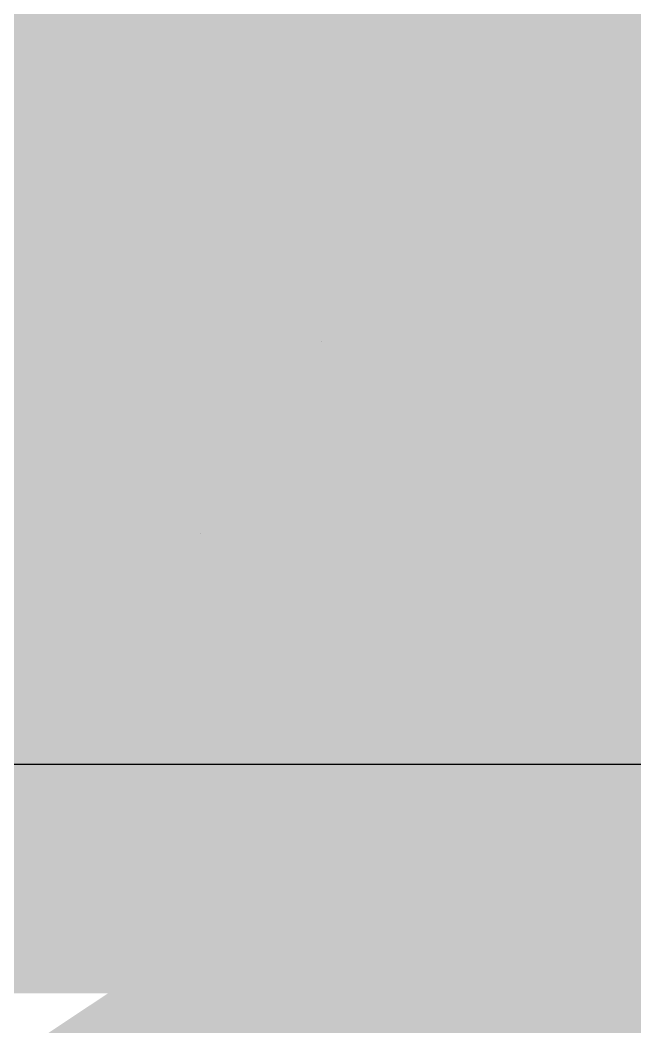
# Model space of a CAD drawing. Extents: x -0.42 to 4.47, y 1.12 to 4.63.
# Drawn here: x 3.3318 to 3.4505, y 1.7046 to 1.8993 of the extents above; entities that cross this region are included whole.
import ezdxf

# ---------------------------------------------------------------- set-up
doc = ezdxf.new("R2010")
doc.units = 0
doc.layers.get('0').update_dxf_attribs({"linetype": 'CONTINUOUS'})

msp = doc.modelspace()

# ---------------------------------------------------------------- linework, layer by layer
at = {"color": 7}
for points, const_width in [([(3.67289, 2.85345), (3.67289, 2.41864)], 1.415), ([(2.89954, 2.75407), (2.89954, 2.51802)], 1.415), ([(2.89954, 2.51802), (2.89944, 2.51542), (2.89917, 2.51284), (2.89872, 2.51027), (2.89809, 2.50775), (2.89729, 2.50528), (2.89631, 2.50286), (2.89517, 2.50053), (2.89387, 2.49827), (2.89242, 2.49612), (2.89082, 2.49407), (2.88907, 2.49213), (2.8872, 2.49033), (2.88521, 2.48865), (2.88311, 2.48713), (2.8809, 2.48575), (2.8786, 2.48453), (2.87623, 2.48347), (2.87378, 2.48258), (2.87128, 2.48186), (2.86874, 2.48132), (2.86616, 2.48096), (2.86227, 2.48075)], 1.415), ([(2.30943, 2.48075), (2.86227, 2.48075)], 1.415), ([(1.37457, 2.44348), (3.67289, 2.44348)], 1.415), ([(3.54865, 2.44348), (3.54865, 2.41864)], 1.415), ([(1.37457, 2.41864), (3.67289, 2.41864)], 1.415), ([(3.33578, 1.88191), (3.33578, 1.89775), (3.33753, 1.89775), (3.33753, 1.88191), (3.33578, 1.88191)], 0.00000000621), ([(3.41004, 1.88191), (3.41004, 1.88336), (3.40716, 1.88165), (3.40489, 1.88241), (3.40328, 1.88452), (3.40271, 1.88764), (3.40323, 1.89075), (3.40477, 1.8929), (3.40708, 1.89365), (3.40874, 1.89321), (3.40993, 1.89207), (3.40993, 1.89775), (3.41167, 1.89775), (3.41167, 1.88191), (3.41004, 1.88191)], 0.00000000621), ([(3.43546, 1.89551), (3.43546, 1.89775), (3.43721, 1.89775), (3.43721, 1.89551), (3.43546, 1.89551)], 0.00000000621), ([(3.44439, 1.89784), (3.44669, 1.89784), (3.44455, 1.89481), (3.4431, 1.89481), (3.44439, 1.89784)], 0.00000000621), ([(3.34698, 1.88333), (3.34511, 1.88203), (3.34318, 1.88165), (3.34056, 1.88258), (3.33965, 1.88494), (3.34, 1.88648), (3.3409, 1.88759), (3.34216, 1.88823), (3.34371, 1.88852), (3.34684, 1.88919), (3.34635, 1.89138), (3.34436, 1.89204), (3.34253, 1.89155), (3.34166, 1.88985), (3.33995, 1.89011), (3.34072, 1.89208), (3.34227, 1.89324), (3.34461, 1.89365), (3.34676, 1.8933), (3.34797, 1.89243), (3.34852, 1.89111), (3.34861, 1.88931), (3.34861, 1.88672), (3.34872, 1.88329), (3.34916, 1.88191), (3.34733, 1.88191), (3.34698, 1.88333)], 0.00000000621), ([(3.35683, 1.88191), (3.35683, 1.89339), (3.35841, 1.89339), (3.35841, 1.89165), (3.35952, 1.89326), (3.36064, 1.89365), (3.36244, 1.89302), (3.36184, 1.89121), (3.36056, 1.89164), (3.35953, 1.89125), (3.35887, 1.89019), (3.35858, 1.88792), (3.35858, 1.88191), (3.35683, 1.88191)], 0.00000000621), ([(3.37055, 1.88561), (3.37236, 1.88536), (3.37078, 1.88262), (3.36782, 1.88165), (3.36423, 1.8832), (3.3629, 1.88755), (3.36424, 1.89205), (3.36772, 1.89365), (3.37111, 1.89208), (3.37242, 1.88767), (3.36471, 1.88715), (3.36567, 1.88426), (3.36783, 1.88325), (3.36947, 1.88381), (3.37055, 1.88561)], 0.00000000621), ([(3.37456, 1.87751), (3.37456, 1.89339), (3.37615, 1.89339), (3.37615, 1.89189), (3.37743, 1.89321), (3.37915, 1.89365), (3.38148, 1.89289), (3.38301, 1.89075), (3.38353, 1.88773), (3.38296, 1.88456), (3.3813, 1.8824), (3.37902, 1.88165), (3.37745, 1.88206), (3.37631, 1.8831), (3.37631, 1.87751), (3.37456, 1.87751)], 0.00000000621), ([(3.38562, 1.88191), (3.38562, 1.89339), (3.38719, 1.89339), (3.38719, 1.89165), (3.38831, 1.89326), (3.38943, 1.89365), (3.39123, 1.89302), (3.39062, 1.89121), (3.38934, 1.89164), (3.38831, 1.89125), (3.38766, 1.89019), (3.38737, 1.88792), (3.38737, 1.88191), (3.38562, 1.88191)], 0.00000000621), ([(3.39162, 1.88765), (3.39321, 1.89237), (3.39646, 1.89365), (3.39994, 1.89209), (3.40129, 1.88781), (3.40069, 1.88433), (3.39895, 1.88235), (3.39646, 1.88165), (3.39295, 1.8832), (3.39162, 1.88765)], 0.00000000621), ([(3.42119, 1.88191), (3.42119, 1.8836), (3.41791, 1.88165), (3.4162, 1.88204), (3.41503, 1.88302), (3.41449, 1.88446), (3.41438, 1.88628), (3.41438, 1.89339), (3.41613, 1.89339), (3.41613, 1.88702), (3.41624, 1.88497), (3.41694, 1.88376), (3.41826, 1.88333), (3.41974, 1.88378), (3.42072, 1.885), (3.421, 1.88724), (3.421, 1.89339), (3.42275, 1.89339), (3.42275, 1.88191), (3.42119, 1.88191)], 0.00000000621), ([(3.43223, 1.88611), (3.43396, 1.88587), (3.43251, 1.88277), (3.42966, 1.88165), (3.42625, 1.88319), (3.42496, 1.88761), (3.42552, 1.89086), (3.4272, 1.89295), (3.42967, 1.89365), (3.43242, 1.8927), (3.43379, 1.89001), (3.43209, 1.88972), (3.43123, 1.89146), (3.42974, 1.89205), (3.42759, 1.89099), (3.42676, 1.88766), (3.42756, 1.8843), (3.42964, 1.88325), (3.43136, 1.88395), (3.43223, 1.88611)], 0.00000000621), ([(3.43546, 1.89339), (3.43721, 1.89339), (3.43721, 1.88191), (3.43546, 1.88191), (3.43546, 1.89339)], 0.00000000621), ([(3.43923, 1.88765), (3.44082, 1.89237), (3.44407, 1.89365), (3.44755, 1.89209), (3.4489, 1.88781), (3.4483, 1.88433), (3.44656, 1.88235), (3.44407, 1.88165), (3.44056, 1.8832), (3.43923, 1.88765)], 0.00000000621), ([(3.37057, 1.88875), (3.36991, 1.89092), (3.36774, 1.89205), (3.36572, 1.89115), (3.36481, 1.88875), (3.37057, 1.88875)], 0.00000000621), ([(3.37615, 1.88758), (3.37695, 1.88431), (3.37891, 1.88325), (3.38091, 1.88435), (3.38174, 1.88775), (3.38092, 1.89103), (3.37898, 1.89212), (3.37701, 1.89096), (3.37615, 1.88758)], 0.00000000621), ([(3.39342, 1.88765), (3.39428, 1.88435), (3.39646, 1.88325), (3.39863, 1.88435), (3.39949, 1.88771), (3.39862, 1.89094), (3.39646, 1.89204), (3.39428, 1.89094), (3.39342, 1.88765)], 0.00000000621), ([(3.40451, 1.88764), (3.40535, 1.88434), (3.40732, 1.88325), (3.40927, 1.88429), (3.41007, 1.88748), (3.40926, 1.89093), (3.40724, 1.89204), (3.40529, 1.89098), (3.40451, 1.88764)], 0.00000000621), ([(3.44103, 1.88765), (3.44189, 1.88435), (3.44407, 1.88325), (3.44624, 1.88435), (3.4471, 1.88771), (3.44623, 1.89094), (3.44407, 1.89204), (3.44189, 1.89094), (3.44103, 1.88765)], 0.00000000621), ([(3.34684, 1.88767), (3.34398, 1.88694), (3.34245, 1.88655), (3.34176, 1.88591), (3.34152, 1.88499), (3.34205, 1.88369), (3.3436, 1.88318), (3.3454, 1.88367), (3.34655, 1.88501), (3.34684, 1.88696), (3.34684, 1.88767)], 0.00000000621), ([(3.34186, 1.86036), (3.34211, 1.85864), (3.34079, 1.85847), (3.33931, 1.8588), (3.33857, 1.85968), (3.33836, 1.86198), (3.33836, 1.86858), (3.33707, 1.86858), (3.33707, 1.87009), (3.33836, 1.87009), (3.33836, 1.87293), (3.3401, 1.8741), (3.3401, 1.87009), (3.34186, 1.87009), (3.34186, 1.86858), (3.3401, 1.86858), (3.3401, 1.86187), (3.34019, 1.8608), (3.34109, 1.86028), (3.34186, 1.86036)], 0.00000000621), ([(3.35064, 1.86231), (3.35245, 1.86206), (3.35086, 1.85933), (3.34791, 1.85836), (3.34431, 1.85991), (3.34299, 1.86426), (3.34433, 1.86875), (3.34781, 1.87035), (3.35119, 1.86878), (3.35251, 1.86438), (3.34479, 1.86386), (3.34576, 1.86096), (3.34792, 1.85996), (3.34956, 1.86052), (3.35064, 1.86231)], 0.00000000621), ([(3.35463, 1.85862), (3.35463, 1.87009), (3.3562, 1.87009), (3.3562, 1.86835), (3.35731, 1.86996), (3.35844, 1.87035), (3.36024, 1.86972), (3.35963, 1.86792), (3.35835, 1.86834), (3.35732, 1.86796), (3.35667, 1.86689), (3.35638, 1.86462), (3.35638, 1.85862), (3.35463, 1.85862)], 0.00000000621), ([(3.36802, 1.86282), (3.36974, 1.86257), (3.36829, 1.85948), (3.36544, 1.85836), (3.36203, 1.8599), (3.36074, 1.86431), (3.3613, 1.86756), (3.36298, 1.86965), (3.36545, 1.87035), (3.3682, 1.86941), (3.36957, 1.86672), (3.36787, 1.86643), (3.36701, 1.86817), (3.36552, 1.86875), (3.36337, 1.8677), (3.36254, 1.86437), (3.36334, 1.86101), (3.36542, 1.85996), (3.36714, 1.86066), (3.36802, 1.86282)], 0.00000000621), ([(3.3783, 1.86231), (3.38011, 1.86206), (3.37853, 1.85933), (3.37557, 1.85836), (3.37198, 1.85991), (3.37065, 1.86426), (3.37199, 1.86875), (3.37547, 1.87035), (3.37886, 1.86878), (3.38017, 1.86438), (3.37246, 1.86386), (3.37342, 1.86096), (3.37558, 1.85996), (3.37722, 1.86052), (3.3783, 1.86231)], 0.00000000621), ([(3.38229, 1.85862), (3.38229, 1.87009), (3.38387, 1.87009), (3.38387, 1.86835), (3.38498, 1.86996), (3.3861, 1.87035), (3.3879, 1.86972), (3.3873, 1.86792), (3.38602, 1.86834), (3.38498, 1.86796), (3.38433, 1.86689), (3.38404, 1.86462), (3.38404, 1.85862), (3.38229, 1.85862)], 0.00000000621), ([(3.39568, 1.86003), (3.39381, 1.85874), (3.39188, 1.85836), (3.38926, 1.85928), (3.38835, 1.86164), (3.38869, 1.86318), (3.3896, 1.8643), (3.39086, 1.86494), (3.39241, 1.86523), (3.39554, 1.8659), (3.39505, 1.86808), (3.39306, 1.86874), (3.39123, 1.86826), (3.39036, 1.86656), (3.38865, 1.86682), (3.38942, 1.86879), (3.39096, 1.86995), (3.39331, 1.87035), (3.39546, 1.87001), (3.39667, 1.86914), (3.39722, 1.86781), (3.39731, 1.86602), (3.39731, 1.86343), (3.39742, 1.86), (3.39786, 1.85862), (3.39603, 1.85862), (3.39568, 1.86003)], 0.00000000621), ([(3.39932, 1.86204), (3.40105, 1.86235), (3.40186, 1.86057), (3.40372, 1.85996), (3.40551, 1.8605), (3.4061, 1.86178), (3.40558, 1.86282), (3.40379, 1.86348), (3.40112, 1.86441), (3.39999, 1.86551), (3.39961, 1.86705), (3.39993, 1.86847), (3.40079, 1.86955), (3.4019, 1.87012), (3.40341, 1.87035), (3.40555, 1.86996), (3.4069, 1.86891), (3.40751, 1.86713), (3.40579, 1.86687), (3.40512, 1.86826), (3.40354, 1.86875), (3.40182, 1.86831), (3.4013, 1.86727), (3.40152, 1.86659), (3.40219, 1.86607), (3.40373, 1.86558), (3.40632, 1.86467), (3.40748, 1.86365), (3.40789, 1.86199), (3.40738, 1.86016), (3.40591, 1.85883), (3.40373, 1.85836), (3.40066, 1.85929), (3.39932, 1.86204)], 0.00000000621), ([(3.35066, 1.86546), (3.35, 1.86763), (3.34783, 1.86875), (3.3458, 1.86786), (3.34489, 1.86546), (3.35066, 1.86546)], 0.00000000621), ([(3.37832, 1.86546), (3.37766, 1.86763), (3.37549, 1.86875), (3.37347, 1.86786), (3.37256, 1.86546), (3.37832, 1.86546)], 0.00000000621), ([(3.39554, 1.86438), (3.39268, 1.86364), (3.39115, 1.86325), (3.39046, 1.86262), (3.39022, 1.8617), (3.39075, 1.8604), (3.3923, 1.85988), (3.3941, 1.86037), (3.39525, 1.86172), (3.39554, 1.86366), (3.39554, 1.86438)], 0.00000000621), ([(3.36346, 1.83532), (3.36346, 1.85116), (3.36521, 1.85116), (3.36521, 1.83532), (3.36346, 1.83532)], 0.00000000621), ([(3.33516, 1.84106), (3.33675, 1.84578), (3.34, 1.84706), (3.34348, 1.84551), (3.34483, 1.84122), (3.34424, 1.83774), (3.34249, 1.83577), (3.34, 1.83506), (3.33649, 1.83661), (3.33516, 1.84106)], 0.00000000621), ([(3.35949, 1.83902), (3.3613, 1.83877), (3.35971, 1.83604), (3.35675, 1.83506), (3.35316, 1.83661), (3.35183, 1.84096), (3.35318, 1.84546), (3.35666, 1.84706), (3.36004, 1.84549), (3.36135, 1.84108), (3.35364, 1.84056), (3.35461, 1.83767), (3.35676, 1.83666), (3.35841, 1.83723), (3.35949, 1.83902)], 0.00000000621), ([(3.38022, 1.83532), (3.38022, 1.83701), (3.37694, 1.83506), (3.37524, 1.83545), (3.37406, 1.83643), (3.37352, 1.83787), (3.37341, 1.83969), (3.37341, 1.8468), (3.37516, 1.8468), (3.37516, 1.84043), (3.37527, 1.83838), (3.37597, 1.83718), (3.37729, 1.83674), (3.37877, 1.83719), (3.37975, 1.83841), (3.38003, 1.84065), (3.38003, 1.8468), (3.38179, 1.8468), (3.38179, 1.83532), (3.38022, 1.83532)], 0.00000000621), ([(3.38383, 1.83875), (3.38556, 1.83905), (3.38637, 1.83728), (3.38823, 1.83666), (3.39002, 1.83721), (3.39061, 1.83849), (3.39009, 1.83953), (3.3883, 1.84019), (3.38563, 1.84112), (3.3845, 1.84221), (3.38412, 1.84375), (3.38444, 1.84517), (3.3853, 1.84626), (3.38641, 1.84683), (3.38792, 1.84706), (3.39006, 1.84667), (3.39141, 1.84562), (3.39202, 1.84384), (3.3903, 1.84358), (3.38963, 1.84496), (3.38805, 1.84546), (3.38633, 1.84502), (3.38581, 1.84398), (3.38603, 1.8433), (3.3867, 1.84278), (3.38824, 1.84228), (3.39083, 1.84138), (3.39199, 1.84036), (3.3924, 1.83869), (3.39189, 1.83686), (3.39042, 1.83553), (3.38824, 1.83506), (3.38517, 1.83599), (3.38383, 1.83875)], 0.00000000621), ([(3.39383, 1.84106), (3.39543, 1.84578), (3.39868, 1.84706), (3.40216, 1.84551), (3.40351, 1.84122), (3.40291, 1.83774), (3.40117, 1.83577), (3.39868, 1.83506), (3.39517, 1.83661), (3.39383, 1.84106)], 0.00000000621), ([(3.41109, 1.83093), (3.41109, 1.8468), (3.41269, 1.8468), (3.41269, 1.84531), (3.41396, 1.84662), (3.41568, 1.84706), (3.41802, 1.8463), (3.41954, 1.84417), (3.42006, 1.84115), (3.41949, 1.83798), (3.41784, 1.83582), (3.41556, 1.83506), (3.41399, 1.83547), (3.41284, 1.83651), (3.41284, 1.83093), (3.41109, 1.83093)], 0.00000000621), ([(3.41268, 1.841), (3.41349, 1.83772), (3.41544, 1.83666), (3.41744, 1.83776), (3.41827, 1.84116), (3.41746, 1.84444), (3.41552, 1.84553), (3.41354, 1.84437), (3.41268, 1.841)], 0.00000000621), ([(3.42891, 1.83674), (3.42704, 1.83544), (3.42511, 1.83506), (3.42249, 1.83599), (3.42158, 1.83835), (3.42192, 1.83989), (3.42283, 1.84101), (3.42409, 1.84164), (3.42564, 1.84194), (3.42876, 1.84261), (3.42828, 1.84479), (3.42628, 1.84545), (3.42446, 1.84497), (3.42359, 1.84327), (3.42188, 1.84352), (3.42265, 1.8455), (3.42419, 1.84665), (3.42654, 1.84706), (3.42869, 1.84671), (3.4299, 1.84584), (3.43045, 1.84452), (3.43053, 1.84272), (3.43053, 1.84013), (3.43064, 1.8367), (3.43109, 1.83532), (3.42926, 1.83532), (3.42891, 1.83674)], 0.00000000621), ([(3.43323, 1.83532), (3.43323, 1.8468), (3.4348, 1.8468), (3.4348, 1.84506), (3.43592, 1.84667), (3.43704, 1.84706), (3.43884, 1.84643), (3.43823, 1.84463), (3.43695, 1.84505), (3.43592, 1.84466), (3.43527, 1.8436), (3.43498, 1.84133), (3.43498, 1.83532), (3.43323, 1.83532)], 0.00000000621), ([(3.44662, 1.83674), (3.44475, 1.83544), (3.44281, 1.83506), (3.4402, 1.83599), (3.43928, 1.83835), (3.43963, 1.83989), (3.44053, 1.84101), (3.44179, 1.84164), (3.44335, 1.84194), (3.44647, 1.84261), (3.44598, 1.84479), (3.44399, 1.84545), (3.44217, 1.84497), (3.4413, 1.84327), (3.43959, 1.84352), (3.44035, 1.8455), (3.4419, 1.84665), (3.44424, 1.84706), (3.44639, 1.84671), (3.44761, 1.84584), (3.44815, 1.84452), (3.44824, 1.84272), (3.44824, 1.84013), (3.44835, 1.8367), (3.4488, 1.83532), (3.44697, 1.83532), (3.44662, 1.83674)], 0.00000000621), ([(3.33696, 1.84106), (3.33782, 1.83776), (3.34, 1.83666), (3.34217, 1.83777), (3.34303, 1.84113), (3.34216, 1.84435), (3.34, 1.84545), (3.33782, 1.84436), (3.33696, 1.84106)], 0.00000000621), ([(3.35951, 1.84216), (3.35885, 1.84433), (3.35668, 1.84546), (3.35465, 1.84456), (3.35374, 1.84216), (3.35951, 1.84216)], 0.00000000621), ([(3.39563, 1.84106), (3.3965, 1.83776), (3.39868, 1.83666), (3.40084, 1.83777), (3.40171, 1.84113), (3.40084, 1.84435), (3.39868, 1.84545), (3.3965, 1.84436), (3.39563, 1.84106)], 0.00000000621), ([(3.42876, 1.84108), (3.4259, 1.84035), (3.42438, 1.83996), (3.42369, 1.83933), (3.42344, 1.8384), (3.42397, 1.83711), (3.42553, 1.83659), (3.42732, 1.83708), (3.42848, 1.83842), (3.42876, 1.84037), (3.42876, 1.84108)], 0.00000000621), ([(3.44647, 1.84108), (3.44361, 1.84035), (3.44209, 1.83996), (3.4414, 1.83933), (3.44115, 1.8384), (3.44168, 1.83711), (3.44323, 1.83659), (3.44503, 1.83708), (3.44619, 1.83842), (3.44647, 1.84037), (3.44647, 1.84108)], 0.00000000621), ([(3.33512, 1.81203), (3.33512, 1.82199), (3.33357, 1.82199), (3.33357, 1.8235), (3.33512, 1.8235), (3.33512, 1.82473), (3.3353, 1.82644), (3.33619, 1.82767), (3.33798, 1.82814), (3.33961, 1.82795), (3.33935, 1.82625), (3.33832, 1.82636), (3.33719, 1.82598), (3.33686, 1.82456), (3.33686, 1.8235), (3.33887, 1.8235), (3.33887, 1.82199), (3.33686, 1.82199), (3.33686, 1.81203), (3.33512, 1.81203)], 0.00000000621), ([(3.34024, 1.82563), (3.34024, 1.82787), (3.34199, 1.82787), (3.34199, 1.82563), (3.34024, 1.82563)], 0.00000000621), ([(3.37123, 1.82563), (3.37123, 1.82787), (3.37298, 1.82787), (3.37298, 1.82563), (3.37123, 1.82563)], 0.00000000621), ([(3.4033, 1.81203), (3.4033, 1.82787), (3.40505, 1.82787), (3.40505, 1.81203), (3.4033, 1.81203)], 0.00000000621), ([(3.34024, 1.8235), (3.34199, 1.8235), (3.34199, 1.81203), (3.34024, 1.81203), (3.34024, 1.8235)], 0.00000000621), ([(3.34466, 1.81203), (3.34466, 1.8235), (3.34623, 1.8235), (3.34623, 1.82187), (3.34952, 1.82376), (3.35124, 1.82339), (3.35241, 1.82241), (3.35295, 1.82098), (3.35305, 1.81909), (3.35305, 1.81203), (3.3513, 1.81203), (3.3513, 1.81901), (3.3511, 1.82079), (3.35037, 1.82173), (3.34915, 1.82208), (3.34722, 1.82129), (3.34641, 1.8183), (3.34641, 1.81203), (3.34466, 1.81203)], 0.00000000621), ([(3.36057, 1.81546), (3.3623, 1.81576), (3.36311, 1.81399), (3.36497, 1.81337), (3.36676, 1.81392), (3.36734, 1.8152), (3.36683, 1.81623), (3.36504, 1.81689), (3.36237, 1.81783), (3.36124, 1.81892), (3.36086, 1.82046), (3.36117, 1.82188), (3.36204, 1.82296), (3.36315, 1.82353), (3.36466, 1.82376), (3.3668, 1.82337), (3.36815, 1.82232), (3.36875, 1.82054), (3.36704, 1.82028), (3.36637, 1.82167), (3.36479, 1.82216), (3.36307, 1.82172), (3.36255, 1.82068), (3.36276, 1.82), (3.36344, 1.81949), (3.36498, 1.81899), (3.36757, 1.81809), (3.36873, 1.81706), (3.36914, 1.8154), (3.36863, 1.81357), (3.36716, 1.81224), (3.36498, 1.81177), (3.36191, 1.8127), (3.36057, 1.81546)], 0.00000000621), ([(3.37123, 1.8235), (3.37298, 1.8235), (3.37298, 1.81203), (3.37123, 1.81203), (3.37123, 1.8235)], 0.00000000621), ([(3.37565, 1.81203), (3.37565, 1.8235), (3.37722, 1.8235), (3.37722, 1.82187), (3.38051, 1.82376), (3.38223, 1.82339), (3.3834, 1.82241), (3.38394, 1.82098), (3.38404, 1.81909), (3.38404, 1.81203), (3.38229, 1.81203), (3.38229, 1.81901), (3.38209, 1.82079), (3.38136, 1.82173), (3.38014, 1.82208), (3.37821, 1.82129), (3.3774, 1.8183), (3.3774, 1.81203), (3.37565, 1.81203)], 0.00000000621), ([(3.39933, 1.81573), (3.40114, 1.81548), (3.39955, 1.81274), (3.3966, 1.81177), (3.393, 1.81332), (3.39167, 1.81767), (3.39302, 1.82216), (3.3965, 1.82376), (3.39988, 1.8222), (3.40119, 1.81779), (3.39348, 1.81727), (3.39445, 1.81437), (3.39661, 1.81337), (3.39825, 1.81393), (3.39933, 1.81573)], 0.00000000621), ([(3.39935, 1.81887), (3.39869, 1.82104), (3.39652, 1.82216), (3.39449, 1.82127), (3.39358, 1.81887), (3.39935, 1.81887)], 0.00000000621), ([(3.42003, 1.81623), (3.42175, 1.81598), (3.42031, 1.81289), (3.41745, 1.81177), (3.41405, 1.81331), (3.41276, 1.81772), (3.41331, 1.82098), (3.415, 1.82307), (3.41746, 1.82376), (3.42022, 1.82282), (3.42159, 1.82013), (3.41988, 1.81984), (3.41902, 1.82158), (3.41753, 1.82216), (3.41538, 1.82111), (3.41456, 1.81778), (3.41535, 1.81442), (3.41743, 1.81337), (3.41916, 1.81407), (3.42003, 1.81623)], 0.00000000621), ([(3.4226, 1.81777), (3.42419, 1.82249), (3.42744, 1.82376), (3.43092, 1.82221), (3.43227, 1.81793), (3.43168, 1.81444), (3.42993, 1.81247), (3.42744, 1.81177), (3.42394, 1.81332), (3.4226, 1.81777)], 0.00000000621), ([(3.43433, 1.81203), (3.43433, 1.8235), (3.4359, 1.8235), (3.4359, 1.82187), (3.43919, 1.82376), (3.4409, 1.82339), (3.44208, 1.82241), (3.44262, 1.82098), (3.44272, 1.81909), (3.44272, 1.81203), (3.44097, 1.81203), (3.44097, 1.81901), (3.44076, 1.82079), (3.44004, 1.82173), (3.43882, 1.82208), (3.43689, 1.82129), (3.43608, 1.8183), (3.43608, 1.81203), (3.43433, 1.81203)], 0.00000000621), ([(3.4244, 1.81777), (3.42526, 1.81447), (3.42744, 1.81337), (3.42961, 1.81447), (3.43047, 1.81783), (3.4296, 1.82106), (3.42744, 1.82215), (3.42526, 1.82106), (3.4244, 1.81777)], 0.00000000621), ([(3.44472, 1.81678), (3.44472, 1.81874), (3.4501, 1.81874), (3.4501, 1.81678), (3.44472, 1.81678)], 0.00000000621), ([(3.35619, 1.81203), (3.35619, 1.81424), (3.35818, 1.81424), (3.35818, 1.81203), (3.3578, 1.81006), (3.35656, 1.8089), (3.35607, 1.80973), (3.35689, 1.81052), (3.35718, 1.81203), (3.35619, 1.81203)], 0.00000000621), ([(3.3374, 1.79048), (3.33766, 1.78876), (3.33633, 1.78858), (3.33486, 1.78892), (3.33412, 1.7898), (3.3339, 1.7921), (3.3339, 1.7987), (3.33262, 1.7987), (3.33262, 1.80021), (3.3339, 1.80021), (3.3339, 1.80305), (3.33564, 1.80422), (3.33564, 1.80021), (3.3374, 1.80021), (3.3374, 1.7987), (3.33564, 1.7987), (3.33564, 1.79199), (3.33574, 1.79092), (3.33664, 1.7904), (3.3374, 1.79048)], 0.00000000621), ([(3.37505, 1.79048), (3.3753, 1.78876), (3.37398, 1.78858), (3.3725, 1.78892), (3.37176, 1.7898), (3.37155, 1.7921), (3.37155, 1.7987), (3.37026, 1.7987), (3.37026, 1.80021), (3.37155, 1.80021), (3.37155, 1.80305), (3.37329, 1.80422), (3.37329, 1.80021), (3.37505, 1.80021), (3.37505, 1.7987), (3.37329, 1.7987), (3.37329, 1.79199), (3.37338, 1.79092), (3.37428, 1.7904), (3.37505, 1.79048)], 0.00000000621), ([(3.3834, 1.80234), (3.3834, 1.80458), (3.38515, 1.80458), (3.38515, 1.80234), (3.3834, 1.80234)], 0.00000000621), ([(3.40159, 1.79048), (3.40185, 1.78876), (3.40052, 1.78858), (3.39905, 1.78892), (3.39831, 1.7898), (3.39809, 1.7921), (3.39809, 1.7987), (3.39681, 1.7987), (3.39681, 1.80021), (3.39809, 1.80021), (3.39809, 1.80305), (3.39983, 1.80422), (3.39983, 1.80021), (3.40159, 1.80021), (3.40159, 1.7987), (3.39983, 1.7987), (3.39983, 1.79199), (3.39993, 1.79092), (3.40083, 1.7904), (3.40159, 1.79048)], 0.00000000621), ([(3.42661, 1.78874), (3.42661, 1.79018), (3.42373, 1.78848), (3.42146, 1.78923), (3.41985, 1.79135), (3.41928, 1.79446), (3.4198, 1.79758), (3.42134, 1.79972), (3.42365, 1.80047), (3.42531, 1.80003), (3.4265, 1.79889), (3.4265, 1.80458), (3.42824, 1.80458), (3.42824, 1.78874), (3.42661, 1.78874)], 0.00000000621), ([(3.33846, 1.79447), (3.34006, 1.7992), (3.34331, 1.80047), (3.34679, 1.79892), (3.34814, 1.79464), (3.34754, 1.79115), (3.3458, 1.78918), (3.34331, 1.78848), (3.3398, 1.79002), (3.33846, 1.79447)], 0.00000000621), ([(3.34026, 1.79447), (3.34113, 1.79117), (3.34331, 1.79008), (3.34547, 1.79118), (3.34634, 1.79454), (3.34547, 1.79776), (3.34331, 1.79886), (3.34113, 1.79777), (3.34026, 1.79447)], 0.00000000621), ([(3.35726, 1.79243), (3.35907, 1.79218), (3.35748, 1.78945), (3.35453, 1.78848), (3.35094, 1.79003), (3.34961, 1.79438), (3.35095, 1.79887), (3.35443, 1.80047), (3.35781, 1.7989), (3.35913, 1.7945), (3.35142, 1.79398), (3.35238, 1.79108), (3.35454, 1.79008), (3.35618, 1.79064), (3.35726, 1.79243)], 0.00000000621), ([(3.35728, 1.79558), (3.35662, 1.79775), (3.35445, 1.79887), (3.35242, 1.79797), (3.35151, 1.79558), (3.35728, 1.79558)], 0.00000000621), ([(3.36057, 1.79216), (3.3623, 1.79246), (3.36311, 1.79069), (3.36497, 1.79008), (3.36676, 1.79062), (3.36734, 1.7919), (3.36683, 1.79294), (3.36504, 1.7936), (3.36237, 1.79453), (3.36124, 1.79562), (3.36086, 1.79716), (3.36117, 1.79858), (3.36204, 1.79967), (3.36315, 1.80024), (3.36466, 1.80047), (3.3668, 1.80008), (3.36815, 1.79903), (3.36875, 1.79725), (3.36704, 1.79699), (3.36637, 1.79837), (3.36479, 1.79887), (3.36307, 1.79843), (3.36255, 1.79739), (3.36276, 1.79671), (3.36344, 1.79619), (3.36498, 1.79569), (3.36757, 1.79479), (3.36873, 1.79377), (3.36914, 1.79211), (3.36863, 1.79028), (3.36716, 1.78895), (3.36498, 1.78848), (3.36191, 1.78941), (3.36057, 1.79216)], 0.00000000621), ([(3.37674, 1.78874), (3.37674, 1.80021), (3.37831, 1.80021), (3.37831, 1.79847), (3.37943, 1.80008), (3.38055, 1.80047), (3.38235, 1.79984), (3.38175, 1.79804), (3.38046, 1.79846), (3.37943, 1.79808), (3.37878, 1.79701), (3.37849, 1.79474), (3.37849, 1.78874), (3.37674, 1.78874)], 0.00000000621), ([(3.3834, 1.80021), (3.38515, 1.80021), (3.38515, 1.78874), (3.3834, 1.78874), (3.3834, 1.80021)], 0.00000000621), ([(3.39455, 1.79294), (3.39627, 1.79269), (3.39483, 1.7896), (3.39198, 1.78848), (3.38857, 1.79002), (3.38728, 1.79443), (3.38783, 1.79768), (3.38952, 1.79977), (3.39199, 1.80047), (3.39474, 1.79952), (3.39611, 1.79684), (3.39441, 1.79655), (3.39355, 1.79829), (3.39205, 1.79887), (3.38991, 1.79782), (3.38908, 1.79448), (3.38988, 1.79112), (3.39196, 1.79008), (3.39368, 1.79078), (3.39455, 1.79294)], 0.00000000621), ([(3.40265, 1.79447), (3.40425, 1.7992), (3.4075, 1.80047), (3.41098, 1.79892), (3.41233, 1.79464), (3.41173, 1.79115), (3.40999, 1.78918), (3.4075, 1.78848), (3.40399, 1.79002), (3.40265, 1.79447)], 0.00000000621), ([(3.40445, 1.79447), (3.40532, 1.79117), (3.4075, 1.79008), (3.40966, 1.79118), (3.41053, 1.79454), (3.40966, 1.79776), (3.4075, 1.79886), (3.40532, 1.79777), (3.40445, 1.79447)], 0.00000000621), ([(3.42108, 1.79446), (3.42192, 1.79117), (3.42389, 1.79008), (3.42584, 1.79112), (3.42664, 1.7943), (3.42583, 1.79776), (3.42381, 1.79886), (3.42186, 1.7978), (3.42108, 1.79446)], 0.00000000621), ([(3.43806, 1.79243), (3.43987, 1.79218), (3.43828, 1.78945), (3.43533, 1.78848), (3.43173, 1.79003), (3.43041, 1.79438), (3.43175, 1.79887), (3.43523, 1.80047), (3.43861, 1.7989), (3.43993, 1.7945), (3.43222, 1.79398), (3.43318, 1.79108), (3.43534, 1.79008), (3.43698, 1.79064), (3.43806, 1.79243)], 0.00000000621), ([(3.43808, 1.79558), (3.43742, 1.79775), (3.43525, 1.79887), (3.43322, 1.79797), (3.43231, 1.79558), (3.43808, 1.79558)], 0.00000000621), ([(3.33136, 1.77679), (3.33272, 1.77573), (3.33332, 1.77396), (3.33161, 1.7737)], 0.00000000621), ([(3.34253, 1.76686), (3.34066, 1.76556), (3.33873, 1.76518), (3.33611, 1.76611), (3.3352, 1.76847), (3.33554, 1.77001), (3.33645, 1.77113), (3.33771, 1.77176), (3.33926, 1.77205), (3.34238, 1.77272), (3.3419, 1.77491), (3.3399, 1.77557), (3.33808, 1.77509), (3.33721, 1.77338), (3.3355, 1.77364), (3.33627, 1.77562), (3.33781, 1.77677), (3.34016, 1.77718), (3.3423, 1.77683), (3.34352, 1.77596), (3.34406, 1.77464), (3.34415, 1.77284), (3.34415, 1.77025), (3.34426, 1.76682), (3.34471, 1.76544), (3.34288, 1.76544), (3.34253, 1.76686)], 0.00000000621), ([(3.32955, 1.7724), (3.33214, 1.7715), (3.33329, 1.77048), (3.33371, 1.76881), (3.3332, 1.76698), (3.33172, 1.76565)], 0.00000000621), ([(3.33133, 1.76733), (3.33191, 1.76861), (3.33139, 1.76965)], 0.00000000621), ([(3.34238, 1.7712), (3.33952, 1.77047), (3.338, 1.77008), (3.33731, 1.76945), (3.33706, 1.76852), (3.33759, 1.76723), (3.33914, 1.76671), (3.34094, 1.7672), (3.3421, 1.76854), (3.34238, 1.77049), (3.34238, 1.7712)], 0.00000000621), ([(3.34736, 1.76544), (3.34736, 1.76766), (3.34935, 1.76766), (3.34935, 1.76544), (3.34736, 1.76544)], 0.00000000621), ([(3.34214, 1.72605), (3.34214, 1.72878), (3.35201, 1.7288), (3.35201, 1.72016), (3.34732, 1.71743), (3.34237, 1.71652), (3.33613, 1.71799), (3.3319, 1.72224), (3.33047, 1.72845), (3.33189, 1.7348), (3.33598, 1.73918), (3.34213, 1.74061), (3.3467, 1.73979), (3.3499, 1.73751), (3.35166, 1.73369), (3.34888, 1.73293), (3.34758, 1.73573), (3.34535, 1.73736), (3.34214, 1.73797), (3.33849, 1.73733), (3.336, 1.73563), (3.33453, 1.73333), (3.33364, 1.72864), (3.33472, 1.72343), (3.33784, 1.72032), (3.34219, 1.7193), (3.3461, 1.72007), (3.34899, 1.72171), (3.34899, 1.72605), (3.34214, 1.72605)], 0.00000000621), ([(3.35562, 1.72826), (3.35873, 1.73734), (3.36677, 1.74062), (3.37259, 1.73908), (3.37654, 1.73478), (3.3779, 1.72853), (3.37647, 1.72219), (3.37241, 1.71796), (3.36676, 1.71652), (3.36088, 1.71811), (3.35695, 1.72244), (3.35562, 1.72826)], 0.00000000621), ([(3.3588, 1.72821), (3.36106, 1.72158), (3.36674, 1.71916), (3.37247, 1.7216), (3.37472, 1.72855), (3.37376, 1.73351), (3.37094, 1.7368), (3.36679, 1.73797), (3.36116, 1.73572), (3.3588, 1.72821)], 0.00000000621)]:
    msp.add_lwpolyline(points, dxfattribs=dict(at, const_width=const_width))
at = {"color": 5, "const_width": 1.415}
for points in [[(3.65264, 1.91343), (3.67857, 1.91343)], [(3.66994, 1.88744), (3.65264, 1.91343)], [(3.70691, 1.87086), (3.67857, 1.91343)], [(3.68211, 1.91343), (3.73171, 1.91343)], [(3.70691, 1.87617), (3.68211, 1.91343)], [(3.70691, 1.87617), (3.73171, 1.91343)], [(3.70691, 1.87086), (3.73525, 1.91343)], [(3.72595, 1.86051), (3.76118, 1.91343)], [(3.73525, 1.91343), (3.76118, 1.91343)], [(3.68377, 1.88792), (3.69555, 1.88792)], [(3.70201, 1.86051), (3.68377, 1.88792)], [(3.71181, 1.86051), (3.73005, 1.88792)], [(3.71827, 1.88792), (3.73005, 1.88792)], [(3.68787, 1.86051), (3.67612, 1.87816)], [(3.68787, 1.86051), (3.68787, 1.82812)], [(3.72595, 1.86051), (3.72595, 1.82812)]]:
    msp.add_lwpolyline(points, dxfattribs=at)
at = {"color": 7}
msp.add_lwpolyline([(3.87903, 1.75538), (2.01553, 1.75538)], dxfattribs=at)

doc.saveas('drawing.dxf')
